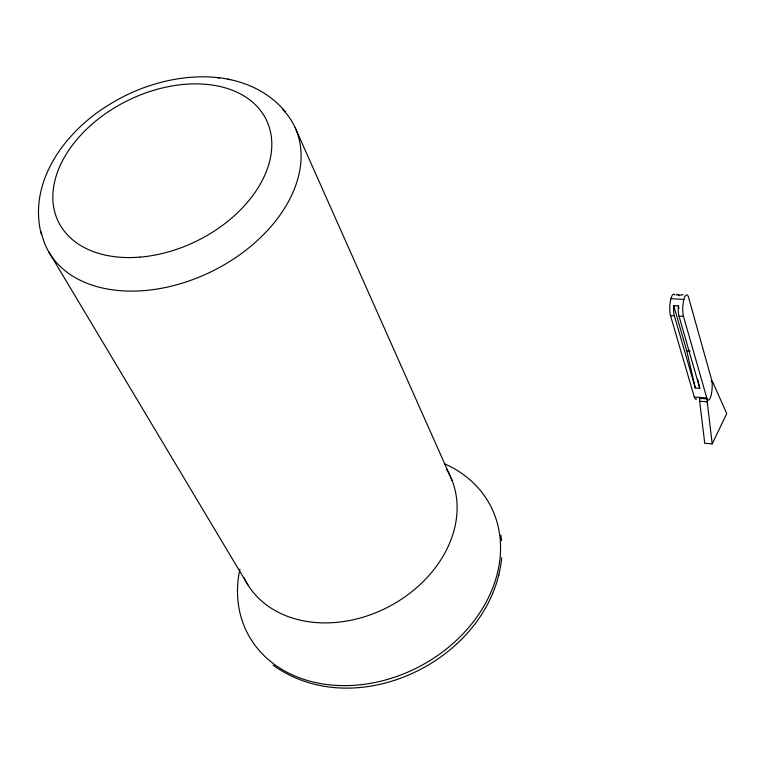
<?xml version="1.0" encoding="UTF-8"?>
<svg xmlns="http://www.w3.org/2000/svg" width="765" height="765" viewBox="0 0 765 765"><rect width="100%" height="100%" fill="white"/><g stroke="black" fill="none" stroke-linecap="round" stroke-linejoin="round"><path stroke-width="1.15" d="M501.687 557.656C491.972 658.866 357.016 725.564 273.076 665.148M498.713 575.71L498.856 575.051M712.205 443.882L707.223 401.807A6.589 1.693 -85.9 0 1 707.118 398.919L699.545 398.364A6.589 1.712 -85.8 0 0 699.659 401.252L704.737 443.279L712.205 443.882L726.75 413.569L712.645 381.878A6.569 1.683 -85.9 0 0 711.909 381.18L710.972 381.113M670.934 298.656L683.92 299.421A12.068 3.242 -86.4 0 1 688.596 297.499L711.536 379.402A11.542 2.974 -85.9 0 1 711.077 395.476A11.542 2.974 -85.9 0 1 706.764 397.915L694.304 397.006L670.503 315.601A12.039 3.29 -86.4 0 1 670.589 300.062A12.039 3.29 -86.4 0 1 674.998 295.051M697.728 379.268L699.793 388.314L695.299 387.989L674.357 315.83A12.049 3.28 -86.4 0 1 673.688 305.637L678.354 305.914L679.004 308.171M670.503 315.601L674.357 315.83M678.354 305.914A12.058 3.261 -86.4 0 0 679.004 316.117L683.48 316.385L706.764 397.915M673.688 305.637L686.721 350.714L690.145 350.944M285.622 111.967C243.375 62.07 165.058 71.499 113.937 101.86C68.621 127.325 27.33 179.268 41.214 233.994M699.659 401.252L707.223 401.807M227.884 79.225L230.466 79.636M217.317 77.571L219.679 77.954M49.027 252.287L247.86 584.833M295.204 127.745L452.096 480.458M679.004 316.117L699.793 388.314M686.721 350.714L695.299 387.989M500.903 535.146L501.582 540.664M446.416 469.069A114.98 90.127 -27.8 0 1 390.007 606.052A114.98 90.127 -27.8 0 1 243.939 577.632M282.782 109.51A138.044 93.961 -26.3 0 1 214.047 270.313A138.044 93.961 -26.3 0 1 41.291 231.881M444.236 463.647A137.203 109.28 -28.1 0 1 486.32 601.816A137.203 109.28 -28.1 0 1 326.32 684.465A137.203 109.28 -28.1 0 1 239.904 569.198M683.48 316.385A12.068 3.242 -86.4 0 1 683.92 299.44M679.1 295.797A12.049 3.28 -86.4 0 0 676.652 294.841L681.309 295.108A12.058 3.261 -86.4 0 1 683.059 295.003M696.743 398.861A11.523 3.022 -85.9 0 1 694.304 397.006M699.965 399.081A11.532 3.003 -85.9 0 1 699.545 398.364M139.737 257.145A115.792 78.26 -26.2 0 0 266.383 119.952A115.792 78.26 -26.2 0 0 80.841 135.061A115.792 78.26 -26.2 0 0 139.737 257.145"/></g></svg>
